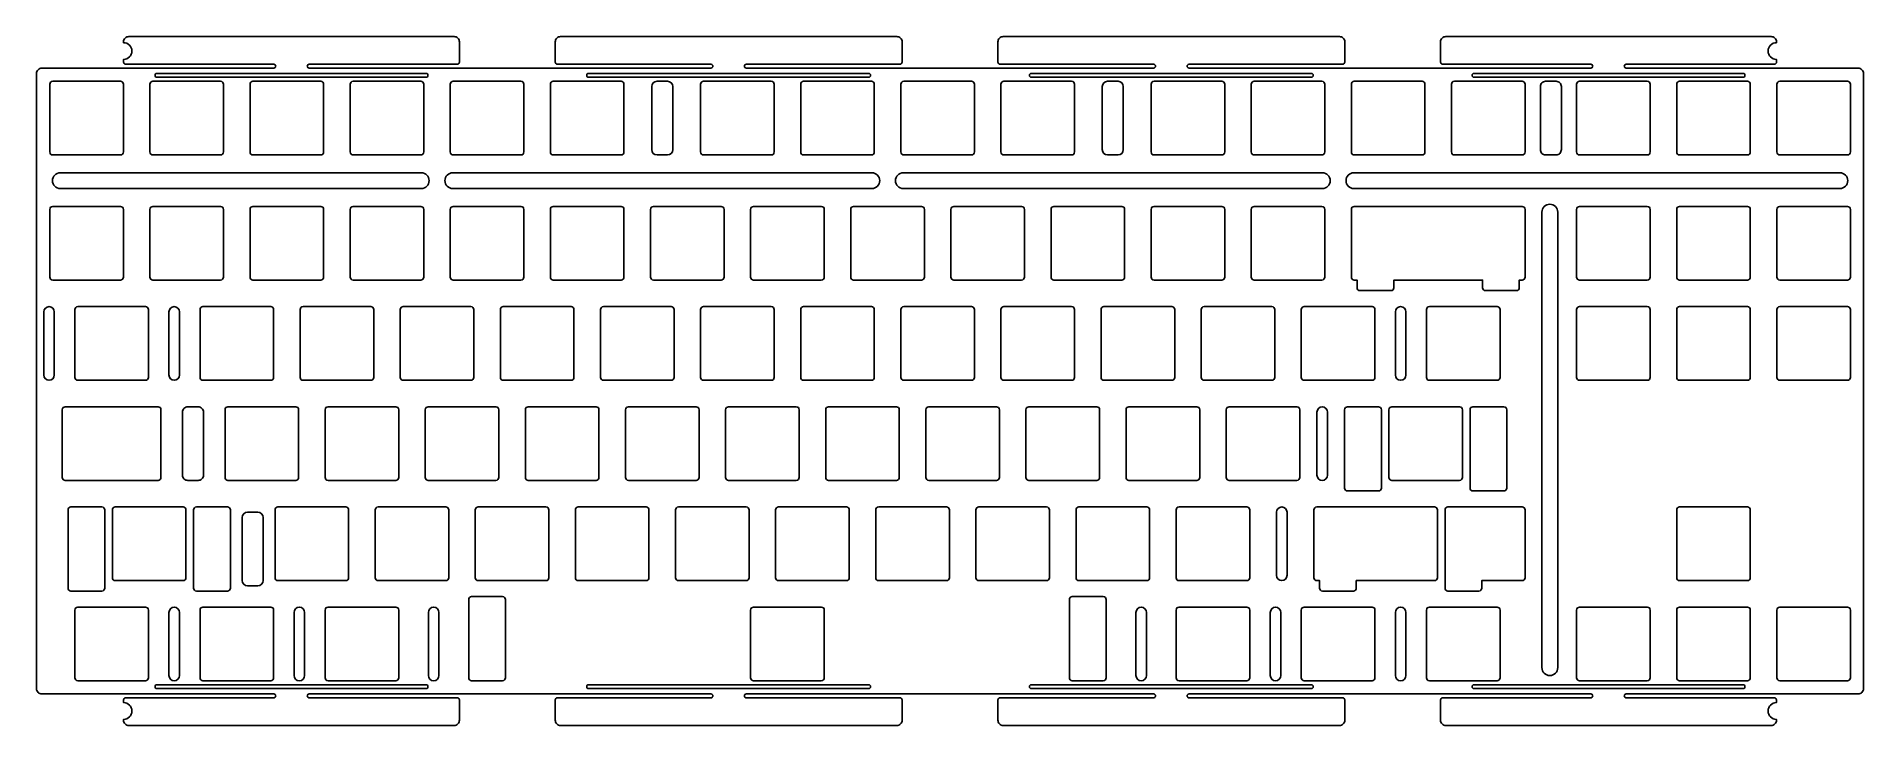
# Model space of a CAD drawing. Header units: millimetres. Extents: x -695 to -347, y 112 to 243.
import ezdxf

# ---------------------------------------------------------------- set-up
doc = ezdxf.new("R2010")
doc.units = ezdxf.units.MM
doc.header["$MEASUREMENT"] = 0
doc.layers.get('0').update_dxf_attribs({"linetype": 'CONTINUOUS'})

msp = doc.modelspace()

# ---------------------------------------------------------------- linework, layer by layer
for p, q in [((-577.6, 233.96), (-577.6, 221.96)), ((-576.6, 234.96), (-574.6, 234.96)), ((-573.6, 233.96), (-573.6, 221.96)), ((-491.88, 233.96), (-491.88, 221.96)), ((-490.88, 234.96), (-488.88, 234.96)), ((-487.88, 233.96), (-487.88, 221.96)), ((-576.6, 220.96), (-574.6, 220.96)), ((-490.88, 220.96), (-488.88, 220.96)), ((-690.14, 217.56), (-621.46, 217.56)), ((-615.46, 217.56), (-535.74, 217.56)), ((-529.74, 217.56), (-450.01, 217.56)), ((-444.01, 217.56), (-351.53, 217.56)), ((-690.14, 214.56), (-621.46, 214.56)), ((-615.46, 214.56), (-535.74, 214.56)), ((-529.74, 214.56), (-450.01, 214.56)), ((-444.01, 214.56), (-351.53, 214.56)), ((-408.23, 210.07), (-408.23, 123.45)), ((-405.23, 210.07), (-405.23, 123.45)), ((-693.28, 191.1), (-693.28, 179.1)), ((-691.28, 191.1), (-691.28, 179.1)), ((-654.54, 153), (-652.54, 153)), ((-655.54, 152), (-655.54, 140)), ((-651.54, 152), (-651.54, 140)), ((-654.54, 139), (-652.54, 139))]:
    msp.add_line(p, q)
for points in [[(-511.74, 117.33, -0.414214), (-511.37, 117.7), (-482.12, 117.7, 1), (-482.12, 118.45), (-559.6, 118.45, 1), (-559.6, 117.7), (-530.35, 117.7, -0.414214), (-529.97, 117.33), (-529.97, 113.45, -0.414214), (-530.97, 112.45), (-594.97, 112.45, -0.414214), (-595.97, 113.45), (-595.97, 117.33, -0.414214), (-595.6, 117.7), (-566.35, 117.7, 1), (-566.35, 118.45), (-642.78, 118.45, 1), (-642.78, 117.7), (-614.57, 117.7, -0.414214), (-614.2, 117.33), (-614.2, 113.45, -0.414214), (-615.2, 112.45), (-677.11, 112.45, -0.414214), (-678.11, 113.45), (-678.11, 113.61, 1), (-678.11, 116.79), (-678.11, 117.33, -0.414214), (-677.74, 117.7), (-649.53, 117.7, 1), (-649.53, 118.45), (-693.66, 118.45, -0.414214), (-694.66, 119.45), (-694.66, 236.46, -0.414214), (-693.66, 237.46), (-649.53, 237.46, 1), (-649.53, 238.21), (-677.74, 238.21, -0.414214), (-678.11, 238.59), (-678.11, 239.13, 1), (-678.11, 242.3), (-678.11, 242.46, -0.414214), (-677.11, 243.46), (-615.2, 243.46, -0.414214), (-614.2, 242.46), (-614.2, 238.59, -0.414214), (-614.57, 238.21), (-642.78, 238.21, 1), (-642.78, 237.46), (-566.35, 237.46, 1), (-566.35, 238.21), (-595.6, 238.21, -0.414214), (-595.97, 238.59), (-595.97, 242.46, -0.414214), (-594.97, 243.46), (-530.97, 243.46, -0.414214), (-529.97, 242.46), (-529.97, 238.59, -0.414214), (-530.35, 238.21), (-559.6, 238.21, 1), (-559.6, 237.46), (-482.12, 237.46, 1), (-482.12, 238.21), (-511.37, 238.21, -0.414214), (-511.74, 238.59), (-511.74, 242.46, -0.414214), (-510.74, 243.46), (-446.74, 243.46, -0.414214), (-445.74, 242.46), (-445.74, 238.59, -0.414214), (-446.12, 238.21), (-475.37, 238.21, 1), (-475.37, 237.46), (-398.93, 237.46, 1), (-398.93, 238.21), (-427.14, 238.21, -0.414214), (-427.52, 238.59), (-427.52, 242.46, -0.414214), (-426.52, 243.46), (-364.6, 243.46, -0.414214), (-363.6, 242.46), (-363.6, 242.3, 1), (-363.6, 239.13), (-363.6, 238.59, -0.414214), (-363.98, 238.21), (-392.18, 238.21, 1), (-392.18, 237.46), (-348.05, 237.46, -0.414214), (-347.05, 236.46), (-347.05, 119.45, -0.414214), (-348.05, 118.45), (-392.18, 118.45, 1), (-392.18, 117.7), (-363.98, 117.7, -0.414214), (-363.6, 117.33), (-363.6, 116.79, 1), (-363.6, 113.61), (-363.6, 113.45, -0.414214), (-364.6, 112.45), (-426.52, 112.45, -0.414214), (-427.52, 113.45), (-427.52, 117.33, -0.414214), (-427.14, 117.7), (-398.93, 117.7, 1), (-398.93, 118.45), (-475.37, 118.45, 1), (-475.37, 117.7), (-446.12, 117.7, -0.414214), (-445.74, 117.33), (-445.74, 113.45, -0.414214), (-446.74, 112.45), (-510.74, 112.45, -0.414214), (-511.74, 113.45)], [(-620.57, 236.46), (-671.74, 236.46, 1), (-671.74, 235.71), (-620.57, 235.71, 1)], [(-536.35, 236.46), (-589.6, 236.46, 1), (-589.6, 235.71), (-536.35, 235.71, 1)], [(-505.37, 235.71, -1), (-505.37, 236.46), (-452.12, 236.46, -1), (-452.12, 235.71)], [(-421.14, 235.71, -1), (-421.14, 236.46), (-369.98, 236.46, -1), (-369.98, 235.71)], [(-691.59, 220.96), (-678.69, 220.96, 0.414214), (-678.14, 221.51), (-678.14, 234.41, 0.414214), (-678.69, 234.96), (-691.59, 234.96, 0.414214), (-692.14, 234.41), (-692.14, 221.51, 0.414214)], [(-673.09, 234.41), (-673.09, 221.51, 0.414214), (-672.54, 220.96), (-659.64, 220.96, 0.414214), (-659.09, 221.51), (-659.09, 234.41, 0.414214), (-659.64, 234.96), (-672.54, 234.96, 0.414214)], [(-654.04, 234.41), (-654.04, 221.51, 0.414214), (-653.49, 220.96), (-640.59, 220.96, 0.414214), (-640.04, 221.51), (-640.04, 234.41, 0.414214), (-640.59, 234.96), (-653.49, 234.96, 0.414214)], [(-620.99, 221.51), (-620.99, 234.41, 0.414214), (-621.54, 234.96), (-634.44, 234.96, 0.414214), (-634.99, 234.41), (-634.99, 221.51, 0.414214), (-634.44, 220.96), (-621.54, 220.96, 0.414214)], [(-602.49, 234.96, -0.414214), (-601.94, 234.41), (-601.94, 221.51, -0.414214), (-602.49, 220.96), (-615.39, 220.96, -0.414214), (-615.94, 221.51), (-615.94, 234.41, -0.414214), (-615.39, 234.96)], [(-582.89, 221.51), (-582.89, 234.41, 0.414214), (-583.44, 234.96), (-596.34, 234.96, 0.414214), (-596.89, 234.41), (-596.89, 221.51, 0.414214), (-596.34, 220.96), (-583.44, 220.96, 0.414214)], [(-567.76, 220.96), (-554.86, 220.96, 0.414214), (-554.31, 221.51), (-554.31, 234.41, 0.414214), (-554.86, 234.96), (-567.76, 234.96, 0.414214), (-568.31, 234.41), (-568.31, 221.51, 0.414214)], [(-549.26, 234.41), (-549.26, 221.51, 0.414214), (-548.71, 220.96), (-535.81, 220.96, 0.414214), (-535.26, 221.51), (-535.26, 234.41, 0.414214), (-535.81, 234.96), (-548.71, 234.96, 0.414214)], [(-529.66, 220.96, -0.414214), (-530.21, 221.51), (-530.21, 234.41, -0.414214), (-529.66, 234.96), (-516.76, 234.96, -0.414214), (-516.21, 234.41), (-516.21, 221.51, -0.414214), (-516.76, 220.96)], [(-511.16, 234.41), (-511.16, 221.51, 0.414214), (-510.61, 220.96), (-497.71, 220.96, 0.414214), (-497.16, 221.51), (-497.16, 234.41, 0.414214), (-497.71, 234.96), (-510.61, 234.96, 0.414214)], [(-469.14, 234.96), (-482.04, 234.96, 0.414214), (-482.59, 234.41), (-482.59, 221.51, 0.414214), (-482.04, 220.96), (-469.14, 220.96, 0.414214), (-468.59, 221.51), (-468.59, 234.41, 0.414214)], [(-449.54, 221.51, -0.414214), (-450.09, 220.96), (-462.99, 220.96, -0.414214), (-463.54, 221.51), (-463.54, 234.41, -0.414214), (-462.99, 234.96), (-450.09, 234.96, -0.414214), (-449.54, 234.41)], [(-443.94, 220.96), (-431.04, 220.96, 0.414214), (-430.49, 221.51), (-430.49, 234.41, 0.414214), (-431.04, 234.96), (-443.94, 234.96, 0.414214), (-444.49, 234.41), (-444.49, 221.51, 0.414214)], [(-424.89, 220.96, -0.414214), (-425.44, 221.51), (-425.44, 234.41, -0.414214), (-424.89, 234.96), (-411.99, 234.96, -0.414214), (-411.44, 234.41), (-411.44, 221.51, -0.414214), (-411.99, 220.96)], [(-405.53, 234.96), (-407.53, 234.96, 0.414214), (-408.53, 233.96), (-408.53, 221.96, 0.414214), (-407.53, 220.96), (-405.53, 220.96, 0.414214), (-404.53, 221.96), (-404.53, 233.96, 0.414214)], [(-401.63, 234.41, -0.414214), (-401.08, 234.96), (-388.18, 234.96, -0.414214), (-387.63, 234.41), (-387.63, 221.51, -0.414214), (-388.18, 220.96), (-401.08, 220.96, -0.414214), (-401.63, 221.51)], [(-369.13, 234.96), (-382.03, 234.96, 0.414214), (-382.58, 234.41), (-382.58, 221.51, 0.414214), (-382.03, 220.96), (-369.13, 220.96, 0.414214), (-368.58, 221.51), (-368.58, 234.41, 0.414214)], [(-363.53, 234.41, -0.414214), (-362.98, 234.96), (-350.08, 234.96, -0.414214), (-349.53, 234.41), (-349.53, 221.51, -0.414214), (-350.08, 220.96), (-362.98, 220.96, -0.414214), (-363.53, 221.51)], [(-692.14, 210.6, -0.414214), (-691.59, 211.15), (-678.69, 211.15, -0.414214), (-678.14, 210.6), (-678.14, 197.7, -0.414214), (-678.69, 197.15), (-691.59, 197.15, -0.414214), (-692.14, 197.7)], [(-673.09, 210.6), (-673.09, 197.7, 0.414214), (-672.54, 197.15), (-659.64, 197.15, 0.414214), (-659.09, 197.7), (-659.09, 210.6, 0.414214), (-659.64, 211.15), (-672.54, 211.15, 0.414214)], [(-653.49, 197.15, -0.414214), (-654.04, 197.7), (-654.04, 210.6, -0.414214), (-653.49, 211.15), (-640.59, 211.15, -0.414214), (-640.04, 210.6), (-640.04, 197.7, -0.414214), (-640.59, 197.15)], [(-634.44, 197.15, -0.414214), (-634.99, 197.7), (-634.99, 210.6, -0.414214), (-634.44, 211.15), (-621.54, 211.15, -0.414214), (-620.99, 210.6), (-620.99, 197.7, -0.414214), (-621.54, 197.15)], [(-615.94, 210.6, -0.414214), (-615.39, 211.15), (-602.49, 211.15, -0.414214), (-601.94, 210.6), (-601.94, 197.7, -0.414214), (-602.49, 197.15), (-615.39, 197.15, -0.414214), (-615.94, 197.7)], [(-596.89, 210.6, -0.414214), (-596.34, 211.15), (-583.44, 211.15, -0.414214), (-582.89, 210.6), (-582.89, 197.7, -0.414214), (-583.44, 197.15), (-596.34, 197.15, -0.414214), (-596.89, 197.7)], [(-577.84, 210.6), (-577.84, 197.7, 0.414214), (-577.29, 197.15), (-564.39, 197.15, 0.414214), (-563.84, 197.7), (-563.84, 210.6, 0.414214), (-564.39, 211.15), (-577.29, 211.15, 0.414214)], [(-558.79, 210.6, -0.414214), (-558.24, 211.15), (-545.34, 211.15, -0.414214), (-544.79, 210.6), (-544.79, 197.7, -0.414214), (-545.34, 197.15), (-558.24, 197.15, -0.414214), (-558.79, 197.7)], [(-526.29, 211.15), (-539.19, 211.15, 0.414214), (-539.74, 210.6), (-539.74, 197.7, 0.414214), (-539.19, 197.15), (-526.29, 197.15, 0.414214), (-525.74, 197.7), (-525.74, 210.6, 0.414214)], [(-520.69, 210.6, -0.414214), (-520.14, 211.15), (-507.24, 211.15, -0.414214), (-506.69, 210.6), (-506.69, 197.7, -0.414214), (-507.24, 197.15), (-520.14, 197.15, -0.414214), (-520.69, 197.7)], [(-488.19, 211.15), (-501.09, 211.15, 0.414214), (-501.64, 210.6), (-501.64, 197.7, 0.414214), (-501.09, 197.15), (-488.19, 197.15, 0.414214), (-487.64, 197.7), (-487.64, 210.6, 0.414214)], [(-482.59, 210.6, -0.414214), (-482.04, 211.15), (-469.14, 211.15, -0.414214), (-468.59, 210.6), (-468.59, 197.7, -0.414214), (-469.14, 197.15), (-482.04, 197.15, -0.414214), (-482.59, 197.7)], [(-450.09, 211.15), (-462.99, 211.15, 0.414214), (-463.54, 210.6), (-463.54, 197.7, 0.414214), (-462.99, 197.15), (-450.09, 197.15, 0.414214), (-449.54, 197.7), (-449.54, 210.6, 0.414214)], [(-442.85, 195.15, -0.414214), (-443.4, 195.7), (-443.4, 197.15), (-443.94, 197.15, -0.414214), (-444.49, 197.7), (-444.49, 210.6, -0.414214), (-443.94, 211.15), (-411.99, 211.15, -0.414214), (-411.44, 210.6), (-411.44, 197.7, -0.414214), (-411.99, 197.15), (-412.53, 197.15), (-412.53, 195.7, -0.414214), (-413.08, 195.15), (-418.98, 195.15, -0.414214), (-419.53, 195.7), (-419.53, 197.15), (-436.4, 197.15), (-436.4, 195.7, -0.414214), (-436.95, 195.15)], [(-388.18, 211.15), (-401.08, 211.15, 0.414214), (-401.63, 210.6), (-401.63, 197.7, 0.414214), (-401.08, 197.15), (-388.18, 197.15, 0.414214), (-387.63, 197.7), (-387.63, 210.6, 0.414214)], [(-382.03, 197.15), (-369.13, 197.15, 0.414214), (-368.58, 197.7), (-368.58, 210.6, 0.414214), (-369.13, 211.15), (-382.03, 211.15, 0.414214), (-382.58, 210.6), (-382.58, 197.7, 0.414214)], [(-350.08, 211.15), (-362.98, 211.15, 0.414214), (-363.53, 210.6), (-363.53, 197.7, 0.414214), (-362.98, 197.15), (-350.08, 197.15, 0.414214), (-349.53, 197.7), (-349.53, 210.6, 0.414214)], [(-686.83, 178.1, -0.414214), (-687.38, 178.65), (-687.38, 191.55, -0.414214), (-686.83, 192.1), (-673.93, 192.1, -0.414214), (-673.38, 191.55), (-673.38, 178.65, -0.414214), (-673.93, 178.1)], [(-669.47, 179.1, 1), (-667.47, 179.1), (-667.47, 191.1, 1), (-669.47, 191.1)], [(-650.11, 192.1), (-663.01, 192.1, 0.414214), (-663.56, 191.55), (-663.56, 178.65, 0.414214), (-663.01, 178.1), (-650.11, 178.1, 0.414214), (-649.56, 178.65), (-649.56, 191.55, 0.414214)], [(-631.06, 192.1, -0.414214), (-630.51, 191.55), (-630.51, 178.65, -0.414214), (-631.06, 178.1), (-643.96, 178.1, -0.414214), (-644.51, 178.65), (-644.51, 191.55, -0.414214), (-643.96, 192.1)], [(-612.01, 192.1), (-624.91, 192.1, 0.414214), (-625.46, 191.55), (-625.46, 178.65, 0.414214), (-624.91, 178.1), (-612.01, 178.1, 0.414214), (-611.46, 178.65), (-611.46, 191.55, 0.414214)], [(-592.96, 192.1), (-605.86, 192.1, 0.414214), (-606.41, 191.55), (-606.41, 178.65, 0.414214), (-605.86, 178.1), (-592.96, 178.1, 0.414214), (-592.41, 178.65), (-592.41, 191.55, 0.414214)], [(-586.81, 178.1, -0.414214), (-587.36, 178.65), (-587.36, 191.55, -0.414214), (-586.81, 192.1), (-573.91, 192.1, -0.414214), (-573.36, 191.55), (-573.36, 178.65, -0.414214), (-573.91, 178.1)], [(-554.31, 178.65), (-554.31, 191.55, 0.414214), (-554.86, 192.1), (-567.76, 192.1, 0.414214), (-568.31, 191.55), (-568.31, 178.65, 0.414214), (-567.76, 178.1), (-554.86, 178.1, 0.414214)], [(-535.26, 178.65), (-535.26, 191.55, 0.414214), (-535.81, 192.1), (-548.71, 192.1, 0.414214), (-549.26, 191.55), (-549.26, 178.65, 0.414214), (-548.71, 178.1), (-535.81, 178.1, 0.414214)], [(-516.21, 178.65), (-516.21, 191.55, 0.414214), (-516.76, 192.1), (-529.66, 192.1, 0.414214), (-530.21, 191.55), (-530.21, 178.65, 0.414214), (-529.66, 178.1), (-516.76, 178.1, 0.414214)], [(-497.16, 178.65), (-497.16, 191.55, 0.414214), (-497.71, 192.1), (-510.61, 192.1, 0.414214), (-511.16, 191.55), (-511.16, 178.65, 0.414214), (-510.61, 178.1), (-497.71, 178.1, 0.414214)], [(-478.66, 192.1), (-491.56, 192.1, 0.414214), (-492.11, 191.55), (-492.11, 178.65, 0.414214), (-491.56, 178.1), (-478.66, 178.1, 0.414214), (-478.11, 178.65), (-478.11, 191.55, 0.414214)], [(-459.06, 178.65, -0.414214), (-459.61, 178.1), (-472.51, 178.1, -0.414214), (-473.06, 178.65), (-473.06, 191.55, -0.414214), (-472.51, 192.1), (-459.61, 192.1, -0.414214), (-459.06, 191.55)], [(-453.46, 178.1, -0.414214), (-454.01, 178.65), (-454.01, 191.55, -0.414214), (-453.46, 192.1), (-440.56, 192.1, -0.414214), (-440.01, 191.55), (-440.01, 178.65, -0.414214), (-440.56, 178.1)], [(-436.11, 179.1, 1), (-434.11, 179.1), (-434.11, 191.1, 1), (-436.11, 191.1)], [(-416.75, 192.1), (-429.65, 192.1, 0.414214), (-430.2, 191.55), (-430.2, 178.65, 0.414214), (-429.65, 178.1), (-416.75, 178.1, 0.414214), (-416.2, 178.65), (-416.2, 191.55, 0.414214)], [(-387.63, 178.65, -0.414214), (-388.18, 178.1), (-401.08, 178.1, -0.414214), (-401.63, 178.65), (-401.63, 191.55, -0.414214), (-401.08, 192.1), (-388.18, 192.1, -0.414214), (-387.63, 191.55)], [(-369.13, 192.1), (-382.03, 192.1, 0.414214), (-382.58, 191.55), (-382.58, 178.65, 0.414214), (-382.03, 178.1), (-369.13, 178.1, 0.414214), (-368.58, 178.65), (-368.58, 191.55, 0.414214)], [(-362.98, 178.1), (-350.08, 178.1, 0.414214), (-349.53, 178.65), (-349.53, 191.55, 0.414214), (-350.08, 192.1), (-362.98, 192.1, 0.414214), (-363.53, 191.55), (-363.53, 178.65, 0.414214)], [(-689.21, 159.05), (-671.55, 159.05, 0.414214), (-671, 159.6), (-671, 172.5, 0.414214), (-671.55, 173.05), (-689.21, 173.05, 0.414214), (-689.76, 172.5), (-689.76, 159.6, 0.414214)], [(-663.9, 173.05), (-665.9, 173.05, 0.414214), (-666.9, 172.05), (-666.9, 160.05, 0.414214), (-665.9, 159.05), (-663.9, 159.05, 0.414214), (-662.9, 160.05), (-662.9, 172.05, 0.414214)], [(-644.8, 159.6, -0.414214), (-645.35, 159.05), (-658.25, 159.05, -0.414214), (-658.8, 159.6), (-658.8, 172.5, -0.414214), (-658.25, 173.05), (-645.35, 173.05, -0.414214), (-644.8, 172.5)], [(-626.3, 173.05, -0.414214), (-625.75, 172.5), (-625.75, 159.6, -0.414214), (-626.3, 159.05), (-639.2, 159.05, -0.414214), (-639.75, 159.6), (-639.75, 172.5, -0.414214), (-639.2, 173.05)], [(-620.15, 159.05), (-607.25, 159.05, 0.414214), (-606.7, 159.6), (-606.7, 172.5, 0.414214), (-607.25, 173.05), (-620.15, 173.05, 0.414214), (-620.7, 172.5), (-620.7, 159.6, 0.414214)], [(-588.2, 173.05, -0.414214), (-587.65, 172.5), (-587.65, 159.6, -0.414214), (-588.2, 159.05), (-601.1, 159.05, -0.414214), (-601.65, 159.6), (-601.65, 172.5, -0.414214), (-601.1, 173.05)], [(-582.6, 172.5, -0.414214), (-582.05, 173.05), (-569.15, 173.05, -0.414214), (-568.6, 172.5), (-568.6, 159.6, -0.414214), (-569.15, 159.05), (-582.05, 159.05, -0.414214), (-582.6, 159.6)], [(-550.1, 173.05), (-563, 173.05, 0.414214), (-563.55, 172.5), (-563.55, 159.6, 0.414214), (-563, 159.05), (-550.1, 159.05, 0.414214), (-549.55, 159.6), (-549.55, 172.5, 0.414214)], [(-531.05, 173.05), (-543.95, 173.05, 0.414214), (-544.5, 172.5), (-544.5, 159.6, 0.414214), (-543.95, 159.05), (-531.05, 159.05, 0.414214), (-530.5, 159.6), (-530.5, 172.5, 0.414214)], [(-512, 173.05, -0.414214), (-511.45, 172.5), (-511.45, 159.6, -0.414214), (-512, 159.05), (-524.9, 159.05, -0.414214), (-525.45, 159.6), (-525.45, 172.5, -0.414214), (-524.9, 173.05)], [(-492.4, 159.6), (-492.4, 172.5, 0.414214), (-492.95, 173.05), (-505.85, 173.05, 0.414214), (-506.4, 172.5), (-506.4, 159.6, 0.414214), (-505.85, 159.05), (-492.95, 159.05, 0.414214)], [(-487.35, 172.5, -0.414214), (-486.8, 173.05), (-473.9, 173.05, -0.414214), (-473.35, 172.5), (-473.35, 159.6, -0.414214), (-473.9, 159.05), (-486.8, 159.05, -0.414214), (-487.35, 159.6)], [(-468.3, 172.5, -0.414214), (-467.75, 173.05), (-454.85, 173.05, -0.414214), (-454.3, 172.5), (-454.3, 159.6, -0.414214), (-454.85, 159.05), (-467.75, 159.05, -0.414214), (-468.3, 159.6)], [(-451.04, 160.05, 1), (-449.04, 160.05), (-449.04, 172.05, 1), (-451.04, 172.05)], [(-439.33, 173.05), (-445.23, 173.05, 0.414214), (-445.78, 172.5), (-445.78, 157.6, 0.414214), (-445.23, 157.05), (-439.33, 157.05, 0.414214), (-438.78, 157.6), (-438.78, 172.5, 0.414214)], [(-423.35, 159.6, -0.414214), (-423.9, 159.05), (-436.8, 159.05, -0.414214), (-437.35, 159.6), (-437.35, 172.5, -0.414214), (-436.8, 173.05), (-423.9, 173.05, -0.414214), (-423.35, 172.5)], [(-415.46, 173.05), (-421.36, 173.05, 0.414214), (-421.91, 172.5), (-421.91, 157.6, 0.414214), (-421.36, 157.05), (-415.46, 157.05, 0.414214), (-414.91, 157.6), (-414.91, 172.5, 0.414214)], [(-688.12, 138), (-682.22, 138, 0.414214), (-681.67, 138.55), (-681.67, 153.45, 0.414214), (-682.22, 154), (-688.12, 154, 0.414214), (-688.67, 153.45), (-688.67, 138.55, 0.414214)], [(-679.68, 140), (-666.78, 140, 0.414214), (-666.23, 140.55), (-666.23, 153.45, 0.414214), (-666.78, 154), (-679.68, 154, 0.414214), (-680.23, 153.45), (-680.23, 140.55, 0.414214)], [(-658.34, 154, -0.414214), (-657.79, 153.45), (-657.79, 138.55, -0.414214), (-658.34, 138), (-664.24, 138, -0.414214), (-664.79, 138.55), (-664.79, 153.45, -0.414214), (-664.24, 154)], [(-635.83, 154, -0.414214), (-635.28, 153.45), (-635.28, 140.55, -0.414214), (-635.83, 140), (-648.73, 140, -0.414214), (-649.28, 140.55), (-649.28, 153.45, -0.414214), (-648.73, 154)], [(-616.78, 154), (-629.68, 154, 0.414214), (-630.23, 153.45), (-630.23, 140.55, 0.414214), (-629.68, 140), (-616.78, 140, 0.414214), (-616.23, 140.55), (-616.23, 153.45, 0.414214)], [(-610.63, 140, -0.414214), (-611.18, 140.55), (-611.18, 153.45, -0.414214), (-610.63, 154), (-597.73, 154, -0.414214), (-597.18, 153.45), (-597.18, 140.55, -0.414214), (-597.73, 140)], [(-578.68, 154, -0.414214), (-578.13, 153.45), (-578.13, 140.55, -0.414214), (-578.68, 140), (-591.58, 140, -0.414214), (-592.13, 140.55), (-592.13, 153.45, -0.414214), (-591.58, 154)], [(-559.08, 140.55), (-559.08, 153.45, 0.414214), (-559.63, 154), (-572.53, 154, 0.414214), (-573.08, 153.45), (-573.08, 140.55, 0.414214), (-572.53, 140), (-559.63, 140, 0.414214)], [(-554.03, 153.45, -0.414214), (-553.48, 154), (-540.58, 154, -0.414214), (-540.03, 153.45), (-540.03, 140.55, -0.414214), (-540.58, 140), (-553.48, 140, -0.414214), (-554.03, 140.55)], [(-534.43, 140, -0.414214), (-534.98, 140.55), (-534.98, 153.45, -0.414214), (-534.43, 154), (-521.53, 154, -0.414214), (-520.98, 153.45), (-520.98, 140.55, -0.414214), (-521.53, 140)], [(-501.93, 140.55), (-501.93, 153.45, 0.414214), (-502.48, 154), (-515.38, 154, 0.414214), (-515.93, 153.45), (-515.93, 140.55, 0.414214), (-515.38, 140), (-502.48, 140, 0.414214)], [(-496.33, 140, -0.414214), (-496.88, 140.55), (-496.88, 153.45, -0.414214), (-496.33, 154), (-483.43, 154, -0.414214), (-482.88, 153.45), (-482.88, 140.55, -0.414214), (-483.43, 140)], [(-463.83, 140.55), (-463.83, 153.45, 0.414214), (-464.38, 154), (-477.28, 154, 0.414214), (-477.83, 153.45), (-477.83, 140.55, 0.414214), (-477.28, 140), (-464.38, 140, 0.414214)], [(-458.73, 141, 1), (-456.73, 141), (-456.73, 153, 1), (-458.73, 153)], [(-428.11, 140.55, -0.414214), (-428.66, 140), (-443.55, 140), (-443.55, 138.55, -0.414214), (-444.1, 138), (-450, 138, -0.414214), (-450.55, 138.55), (-450.55, 140), (-451.08, 140, -0.414214), (-451.63, 140.55), (-451.63, 153.45, -0.414214), (-451.08, 154), (-428.66, 154, -0.414214), (-428.11, 153.45)], [(-426.67, 153.45), (-426.67, 138.55, 0.414214), (-426.12, 138), (-420.22, 138, 0.414214), (-419.67, 138.55), (-419.67, 140), (-411.99, 140, 0.414214), (-411.44, 140.55), (-411.44, 153.45, 0.414214), (-411.99, 154), (-426.12, 154, 0.414214)], [(-382.03, 140, -0.414214), (-382.58, 140.55), (-382.58, 153.45, -0.414214), (-382.03, 154), (-369.13, 154, -0.414214), (-368.58, 153.45), (-368.58, 140.55, -0.414214), (-369.13, 140)], [(-612.44, 136.4, -0.414214), (-611.89, 136.95), (-605.99, 136.95, -0.414214), (-605.44, 136.4), (-605.44, 121.5, -0.414214), (-605.99, 120.95), (-611.89, 120.95, -0.414214), (-612.44, 121.5)], [(-498.14, 136.4), (-498.14, 121.5, 0.414214), (-497.59, 120.95), (-491.69, 120.95, 0.414214), (-491.14, 121.5), (-491.14, 136.4, 0.414214), (-491.69, 136.95), (-497.59, 136.95, 0.414214)], [(-686.83, 120.95, -0.414214), (-687.38, 121.5), (-687.38, 134.4, -0.414214), (-686.83, 134.95), (-673.93, 134.95, -0.414214), (-673.38, 134.4), (-673.38, 121.5, -0.414214), (-673.93, 120.95)], [(-669.47, 121.95, 1), (-667.47, 121.95), (-667.47, 133.95, 1), (-669.47, 133.95)], [(-650.11, 134.95, -0.414214), (-649.56, 134.4), (-649.56, 121.5, -0.414214), (-650.11, 120.95), (-663.01, 120.95, -0.414214), (-663.56, 121.5), (-663.56, 134.4, -0.414214), (-663.01, 134.95)], [(-645.66, 121.95, 1), (-643.66, 121.95), (-643.66, 133.95, 1), (-645.66, 133.95)], [(-639.2, 120.95), (-626.3, 120.95, 0.414214), (-625.75, 121.5), (-625.75, 134.4, 0.414214), (-626.3, 134.95), (-639.2, 134.95, 0.414214), (-639.75, 134.4), (-639.75, 121.5, 0.414214)], [(-620.1, 121.95, 1), (-618.1, 121.95), (-618.1, 133.95, 1), (-620.1, 133.95)], [(-544.79, 121.5), (-544.79, 134.4, 0.414214), (-545.34, 134.95), (-558.24, 134.95, 0.414214), (-558.79, 134.4), (-558.79, 121.5, 0.414214), (-558.24, 120.95), (-545.34, 120.95, 0.414214)], [(-485.48, 121.95, 1), (-483.48, 121.95), (-483.48, 133.95, 1), (-485.48, 133.95)], [(-477.83, 134.4), (-477.83, 121.5, 0.414214), (-477.28, 120.95), (-464.38, 120.95, 0.414214), (-463.83, 121.5), (-463.83, 134.4, 0.414214), (-464.38, 134.95), (-477.28, 134.95, 0.414214)], [(-459.92, 121.95, 1), (-457.92, 121.95), (-457.92, 133.95, 1), (-459.92, 133.95)], [(-440.56, 134.95), (-453.46, 134.95, 0.414214), (-454.01, 134.4), (-454.01, 121.5, 0.414214), (-453.46, 120.95), (-440.56, 120.95, 0.414214), (-440.01, 121.5), (-440.01, 134.4, 0.414214)], [(-436.11, 121.95, 1), (-434.11, 121.95), (-434.11, 133.95, 1), (-436.11, 133.95)], [(-416.75, 134.95, -0.414214), (-416.2, 134.4), (-416.2, 121.5, -0.414214), (-416.75, 120.95), (-429.65, 120.95, -0.414214), (-430.2, 121.5), (-430.2, 134.4, -0.414214), (-429.65, 134.95)], [(-401.08, 120.95), (-388.18, 120.95, 0.414214), (-387.63, 121.5), (-387.63, 134.4, 0.414214), (-388.18, 134.95), (-401.08, 134.95, 0.414214), (-401.63, 134.4), (-401.63, 121.5, 0.414214)], [(-369.13, 134.95), (-382.03, 134.95, 0.414214), (-382.58, 134.4), (-382.58, 121.5, 0.414214), (-382.03, 120.95), (-369.13, 120.95, 0.414214), (-368.58, 121.5), (-368.58, 134.4, 0.414214)], [(-350.08, 134.95, -0.414214), (-349.53, 134.4), (-349.53, 121.5, -0.414214), (-350.08, 120.95), (-362.98, 120.95, -0.414214), (-363.53, 121.5), (-363.53, 134.4, -0.414214), (-362.98, 134.95)], [(-620.57, 120.2, -1), (-620.57, 119.45), (-671.74, 119.45, -1), (-671.74, 120.2)], [(-536.35, 120.2, -1), (-536.35, 119.45), (-589.6, 119.45, -1), (-589.6, 120.2)], [(-505.37, 119.45), (-452.12, 119.45, 1), (-452.12, 120.2), (-505.37, 120.2, 1)], [(-421.14, 119.45), (-369.98, 119.45, 1), (-369.98, 120.2), (-421.14, 120.2, 1)]]:
    msp.add_lwpolyline(points, format="xyb", close=True)
for centre, radius, start, end in [((-576.6, 233.96), 1, 90, 180), ((-574.6, 233.96), 1, 0, 90), ((-490.88, 233.96), 1, 90, 180), ((-488.88, 233.96), 1, 0, 90), ((-576.6, 221.96), 1, 180, 270), ((-574.6, 221.96), 1, 270, 0), ((-490.88, 221.96), 1, 180, 270), ((-488.88, 221.96), 1, 270, 0), ((-690.14, 216.06), 1.5, 90, 270), ((-621.46, 216.06), 1.5, 270, 90), ((-615.46, 216.06), 1.5, 90, 270), ((-535.74, 216.06), 1.5, 270, 90), ((-529.74, 216.06), 1.5, 90, 270), ((-450.01, 216.06), 1.5, 270, 90), ((-444.01, 216.06), 1.5, 90, 270), ((-351.53, 216.06), 1.5, 270, 90), ((-406.73, 210.07), 1.5, 0, 180), ((-692.28, 191.1), 1, 360, 180), ((-692.28, 179.1), 1, 180, 360), ((-654.54, 152), 1, 90, 180), ((-652.54, 152), 1, 0, 90), ((-654.54, 140), 1, 180, 270), ((-652.54, 140), 1, 270, 0), ((-406.73, 123.45), 1.5, 180, 0)]:
    msp.add_arc(centre, radius, start, end)

doc.saveas('drawing.dxf')
